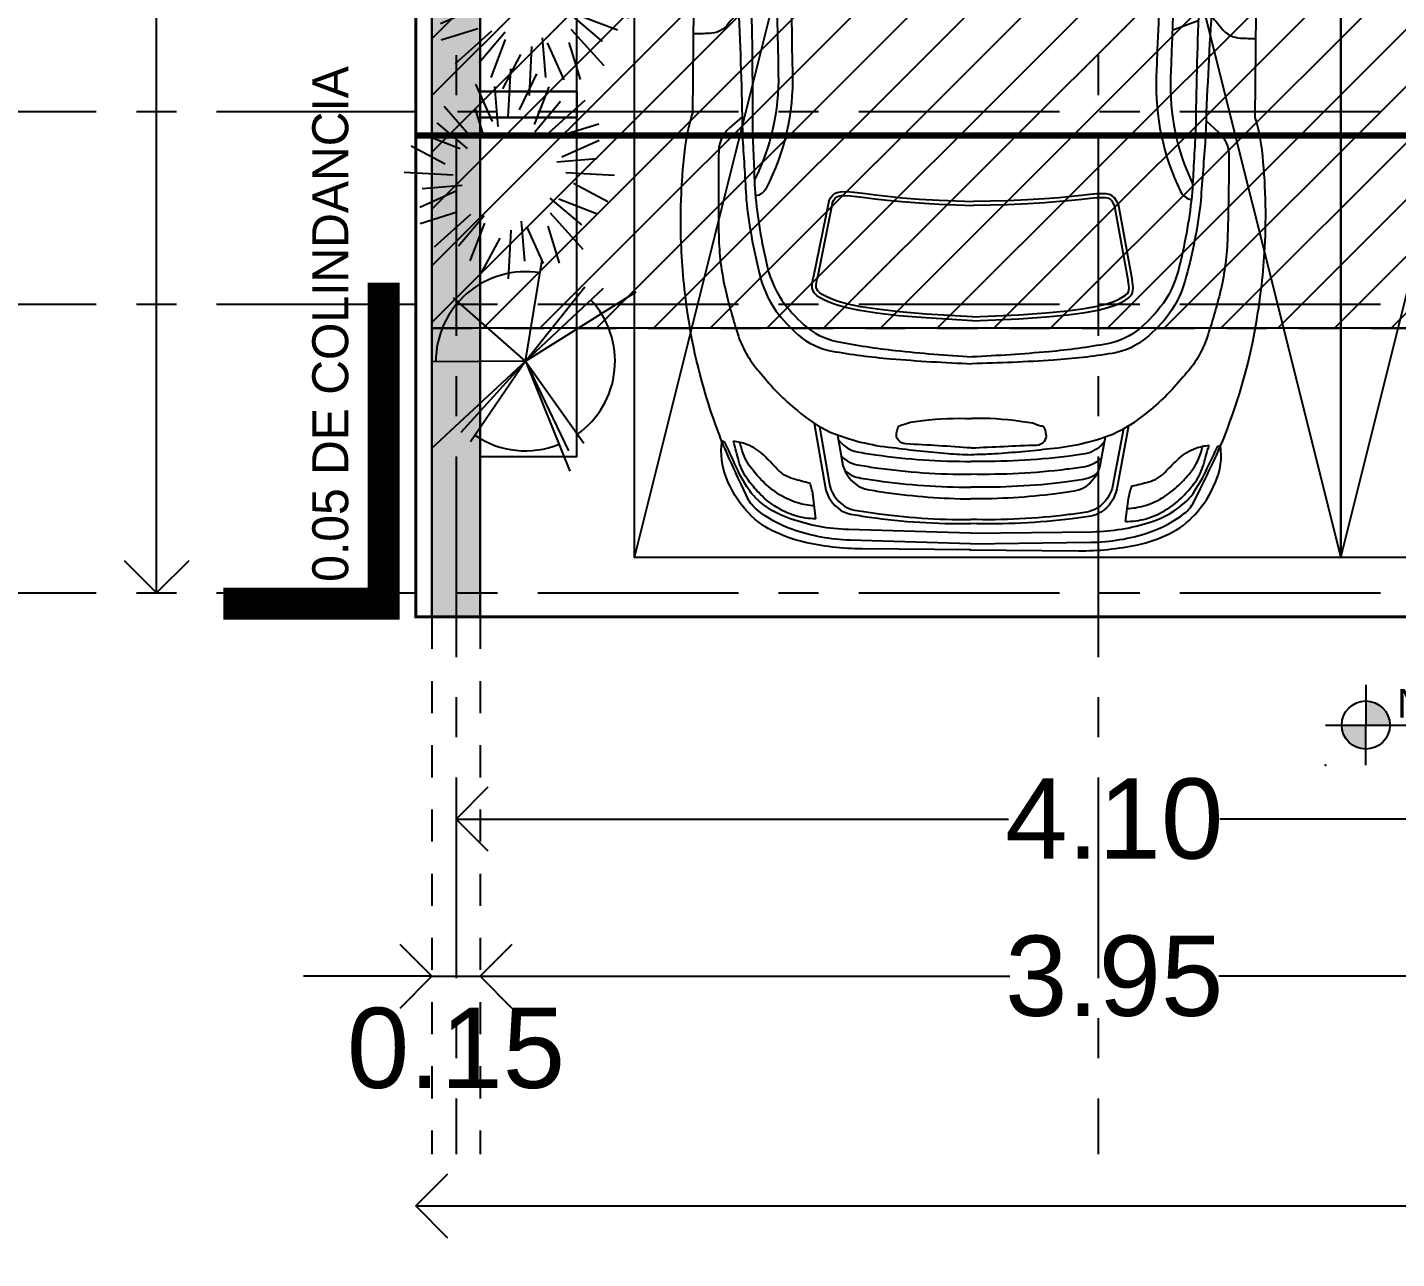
# Model space of a CAD drawing. Header units: metres. Extents: x -58 to 722, y -1100 to 345.
# Drawn here: x 53.302 to 57.566, y -496.185 to -492.35 of the extents above; entities that cross this region are included whole.
import ezdxf
from ezdxf.enums import TextEntityAlignment as Align

# ---------------------------------------------------------------- set-up
doc = ezdxf.new("R2010")
doc.units = ezdxf.units.M
doc.header["$MEASUREMENT"] = 0
for name, pattern in [('ACAD_ISO07W100', [3, 0, -3]), ('CENTER2', [1.125, 0.75, -0.125, 0.125, -0.125]), ('CENTERX2', [4, 2.5, -0.5, 0.5, -0.5]), ('CONTINUA', [200, 100, 100]), ('HIDDEN2', [0.1875, 0.125, -0.0625])]:
    doc.linetypes.add(name, pattern=pattern)
doc.layers.get('0').update_dxf_attribs({"color": 255})
doc.layers.get('DEFPOINTS').update_dxf_attribs({"color": 250})
for name, color, linetype in [('A-INDICADORES', 149, 'Continuous'), ('A-TEXTOS', 131, 'Continuous'), ('FSR_ARQ_001TERRENO', 8, 'Continuous'), ('FSR_ARQ_003RELLENODEMUROS', 251, 'Continuous'), ('FSR_ARQ_005VEGETACION', 64, 'Continuous'), ('FSR_ARQ_007PROYECCIONES', 200, 'HIDDEN2'), ('FSR_ARQ_014TEXTOS', 142, 'Continuous'), ('FSR_ARQ_015COTAS', 125, 'Continuous'), ('FSR_ARQ_016EJES', 135, 'CENTER2'), ('FSR_ARQ_022AREAS', 110, 'Continuous'), ('FSR_ARQ_025RESTRI', 140, 'Continuous'), ('FSR_ARQ_026AUTOS', 113, 'Continuous'), ('FSR_ARQ_028JARDINERAS', 133, 'Continuous')]:
    doc.layers.add(name, color=color, linetype=linetype)
doc.layers.add('FSR_ARQ_002MURO', color=150, linetype='Continuous', lineweight=30)
doc.styles.add('ESPACIOS', font='GOTHIC.TTF')
doc.styles.add('style1', font='arial.ttf')
doc.dimstyles.new('PP_PACO', dxfattribs={"dimtxt": 0.18, "dimasz": 0.075, "dimexe": 0.075, "dimexo": 0, "dimgap": 0, "dimtad": 0, "dimtih": 1, "dimtoh": 1, "dimzin": 1, "dimdsep": 46, "dimtxsty": 'style1', "dimcen": 0.15, "dimse1": 1, "dimse2": 1, "dimclrd": 256, "dimclre": 256, "dimadec": 0, "dimazin": 0, "dimtfac": 1, "dimtmove": 0, "dimatfit": 3, "dimfxl": 0.075, "dimarcsym": 0})

# ---------------------------------------------------------------- blocks, each defined once
blk = doc.blocks.new('A$C65C3464D')
for p, q in [((5559.090897845396, 4341.479727759252), (5561.971802002393, 4349.330226588394)), ((6309.911246934563, 4011.917602663616), (6070.628878061699, 4058.153654410191)), ((6312.260671051762, 4024.076421312886), (6072.978302178898, 4070.312473059461)), ((6309.911246934563, 3135.027307881119), (6070.628878061699, 3088.791256134544)), ((6312.260671051762, 3122.868489231849), (6072.978302178898, 3076.632437485274)), ((6883.995548946347, 2877.850342344274), (6853.018059318502, 2958.324371987943)), ((5559.090897845396, 2805.465182785512), (5561.971802002393, 2797.614683956355))]:
    blk.add_line(p, q)
for points in [[(5248.982058873752, 3573.484710027387), (5256.854165948072, 3947.928748793092, -0.07653715187203898), (5288.343257884763, 4127.284203758052, -0.08675746870982848), (5349.745958518201, 4239.773367027869, -0.1067502947429391), (5384.384026013026, 4268.092524554606), (5426.894200581602, 4288.54531532072, -0.003981927706149744), (5510.339730119357, 4327.877939752656, -0.01626622042877342), (5592.211103698776, 4362.490506939481, -0.05204893855614855), (5948.03671439546, 4458.461446424822, -0.02823989719838247), (6179.212666064347, 4482.351498308817, -0.04139267971195937), (6483.081175518963, 4471.338426718248, -0.04815717969891345), (6583.845738804644, 4449.312283536987), (6910.068943282045, 4449.312283536987)], [(6902.481123152927, 4306.514446103265, 0.02461515950035208), (6861.752409787742, 4341.530740656242, -0.2233977875762111), (6831.442679615167, 4401.153098275987, 0.0002102858683237929), (6829.941678152284, 4449.312283536987, 0.0002102858683237929)], [(5230.086878245788, 3572.011372225632), (5230.086878245788, 3910.269886704129, -0.05542597854293354), (5250.554887550595, 4094.345398914302, -0.05942815290004821), (5285.192291404815, 4192.203570668244, -0.09745178011358166), (5346.595655679083, 4272.441381317778, -0.08270703204701284), (5447.360882604914, 4335.373106031344, -0.1361560481975815), (5562.295504079816, 4349.532882452069, 0.04763458233703979)], [(6573.311497649217, 4295.827994199317), (6536.743702157241, 4336.126385536078, 0.2093749375446954), (6465.678920505229, 4367.956356035735, 0.008785817796934176), (6201.023894906643, 4365.507892771919, 0.05237624101504254), (6034.38922070261, 4343.471758017517, 0.02209261489403199), (5889.809167821045, 4301.847951772532, 0.1080475008994916), (5773.972726112776, 4230.317345664873, 0.06135641672229782), (5659.461242160592, 4115.765037992151, 0.06865549442916288), (5593.372612390272, 4013.619250351141, 0.07352334822631838), (5546.737799639902, 3819.501450439762, 0.01431752546712599), (5529.584218937815, 3645.660835668408, 0.01303920095153196), (5526.431499122497, 3573.472455272367, 0.01303920095153196)], [(5281.901142253661, 3573.472455272367), (5289.893164037426, 3953.620347894346, -0.07653715187203898), (5321.382255974117, 4132.975802859321, -0.1193735428827073), (5387.679805023186, 4245.045982460557, -0.07114878905774676), (5420.872098930192, 4271.168722828777), (5459.933198670956, 4294.236914421974, -0.003981927706149744), (5543.378728208824, 4333.56953885391, -0.005806976271827415), (5559.349740102266, 4341.672695050278, -0.004361969715501888)], [(5322.86364117657, 4055.909686278923, -0.0755508953085472), (5331.60973919779, 4119.577970751692, -0.07282622512840453), (5361.596374156351, 4184.494643116326, -0.05610323706596727), (5402.828001065461, 4234.430539609068, -0.02741666774199987), (5440.31128708001, 4266.888884446362, -0.09808478027615078), (5500.284526263772, 4296.85041888, 0.002459441750555647), (5562.051864342538, 4314.123895654946, 0.002459441750555647)], [(5322.86364117657, 4055.909686278923), (5392.832456079576, 4064.648470761655, 0.06033812943933764), (5432.814605290775, 4074.635660446278, -0.005590596945579776), (5446.55849117156, 4127.06835003266, -0.1374819275376238), (5476.545126130009, 4177.004263835428, 0.01411244925498333), (5520.275616235881, 4220.698168938998, 0.1018052186693988), (5552.761145123771, 4273.130875835523, 0.06453668459953685), (5562.051864338048, 4314.123895561028, 0.06453668459953685)], [(7733.61137453229, 4331.23337073228, 0.01320386370774357), (6884.994648293673, 4308.819423852841, -0.00682306080194228), (6503.677267497197, 4293.876924371376, -0.002349485165605823), (6314.087038773879, 4280.784102264322, 0.03589151375852778), (6087.812074353383, 4238.378696846925, 0.0990220064873429), (5969.086073034237, 4185.542913673034, 0.05489969423795082), (5894.318310491929, 4114.564954020851, 0.1341744788521953), (5845.719231657414, 4009.966667021501, 0.02313594229137259), (5823.288836530412, 3826.918972972053, 0.01171288750235727), (5810.036141698379, 3573.472455272367, 0.01171288750235727)], [(5363.058205110508, 4060.92980319936, -0.06066387809190184), (5371.609928635212, 4111.924772567294, -0.07282622512840453), (5401.596563593262, 4176.841444931812, -0.05610323706596727), (5442.828190502597, 4226.777341424611, -0.02741666774199987), (5480.311476517602, 4259.235686261847, -0.09808478027615078), (5540.284715701023, 4289.197220695485, 0.0007428003170718712), (5558.957583927268, 4294.350104296413)], [(7607.193183235483, 4276.55174958214, 0.01066672745796769), (6921.38794943803, 4270.189427428137, -0.00682306080194228), (6539.832814319298, 4263.716247923116, -0.002349485165605823), (6349.998640414003, 4254.835750425656, 0.03589151375852778), (6122.838003192431, 4217.464333150205, 0.0990220064873429), (6002.968256053623, 4167.277411609888, 0.05489969423795082), (5926.643138235579, 4097.976867152611, 0.1341744788521953), (5875.733848489165, 3994.483310231048, 0.02313594229137259), (5849.245135253556, 3811.978710306765, 0.01103891656355099), (5831.133349048786, 3573.472455272367, 0.01103891656355099)], [(7566.123702384562, 4220.114763448124, 0.02034996950017136), (7377.531389704744, 4161.385143136984, -0.001309263109223502), (6708.798940490101, 4139.928330049901, -0.1240474701368635), (6351.538178863381, 4218.835675846793, -0.2391348841028641), (6326.607611596147, 4252.521363252443, -0.2391348841028641)], [(7523.196097757635, 4253.777389465784, 0.01927883034425241), (7369.084789045689, 4205.459428475464, -0.001295731415570589), (6707.493022014535, 4184.249653163137, -0.122005382889157), (6376.468343872249, 4255.966755985526, -0.122005382889157)], [(5620.396770142565, 4063.030630140915), (5423.629118676376, 4027.474765150459, 0.2073188329253705), (5350.427569120416, 3978.714554083439, 0.1019307381780062), (5338.227305738871, 3947.368712766933, 0.008759694589997992), (5329.512831894976, 3889.901342789886, 0.03884881268699824), (5311.99073210165, 3573.472455272367, 0.03738966931602276)], [(5610.776040909729, 4047.084488961889), (5436.391425744931, 4015.57323298552, 0.2073188329253705), (5363.189876188743, 3966.813021918555, 0.1019307381780062), (5350.989612807484, 3935.467180602005, 0.008759694589997992), (5342.275138963475, 3877.999810624999, 0.03738966931602276), (5324.521805088852, 3573.472455272367, 0.03738966931602276)], [(5584.607609899466, 3990.650044226004), (5500.878501456885, 3975.52021544884, 0.2073188329253705), (5427.676951900924, 3926.760004381878, 0.1019307381780062), (5415.476688519436, 3895.414163065299, 0.008759694589997992), (5406.762214675427, 3837.946793088322, 0.03248099294447504), (5388.740238306741, 3573.472455272367)], [(5473.308287983787, 3966.688708953869, 0.03409955193881506), (5464.277711312478, 3954.622964824226, 0.1019307381780062), (5452.077447931219, 3923.277123507731, 0.008759694589997992), (5443.36297408721, 3865.809753530684, 0.03589546229284899), (5425.444722677798, 3573.472455272367, 0.03589546229284899)], [(5520.041620539746, 3978.982986233746, 0.05608240013988552), (5504.364290994875, 3959.847277480367, 0.1019307381780062), (5492.164027613387, 3928.501436163802, 0.008759694589997992), (5483.449553769377, 3871.034066186883, 0.03653580242650374), (5465.593070341288, 3573.472455272367, 0.03653580242650374)], [(5570.919490828247, 3988.176604562243, 0.0882056509000843), (5544.512638658135, 3959.847277480367, 0.1019307381780062), (5532.312375276876, 3928.501436163802, 0.008759694589997992), (5523.597901432867, 3871.034066186883, 0.03653580242650374), (5505.74141800455, 3573.472455272367, 0.03653580242650374)], [(5547.402679607944, 3573.472455272367, 0.004646791041399664), (5558.393998094619, 3776.996524927032, -0.2127887899747995), (5570.594261476049, 3801.376639115675, -0.2250422657655573), (5591.508998701317, 3806.6009344616, -0.01028185655679239), (5607.195051620793, 3803.118070897614, -0.3581530318548391), (5617.652420233741, 3789.186582021361, 0.03060503421807806), (5626.36686334456, 3763.065053360933), (5631.595547651034, 3724.75346760618, -0.04431794418640691), (5638.720388078854, 3573.472455272367, -0.04431794418640691)], [(5230.086878245788, 3574.933538319074), (5230.086878245788, 3236.675023840591, 0.05542597854293354), (5250.554887550595, 3052.599511630462, 0.05942815290004821), (5285.192291404815, 2954.741339876495, 0.09745178011358166), (5346.595655679083, 2874.503529226873, 0.08270703204701284), (5447.360882604914, 2811.571804513307, 0.1361560481975815), (5562.295504079816, 2797.412028092665, -0.04763458233703979)], [(5248.982058873752, 3573.460200517347), (5256.854165948072, 3199.016161751631, 0.07653715187203898), (5288.343257884763, 3019.660706786668, 0.08675746870982848), (5349.745958518201, 2907.171543516812, 0.1067502947429391), (5384.384026013026, 2878.852385990187), (5426.894200581602, 2858.399595223946, 0.003981927706149744), (5510.339730119357, 2819.066970792082, 0.01626622042877342), (5592.211103698776, 2784.45440360517, 0.05204893855614855), (5948.03671439546, 2688.483464119912, 0.02823989719838247), (6179.212666064347, 2664.593412235976, 0.04139267971195937), (6483.081175518963, 2675.606483826545, 0.04815717969891345), (6583.845738804644, 2697.632627007737), (6910.068943282045, 2697.632627007737)], [(5281.901142253661, 3573.472455272367), (5289.893164037426, 3193.324562650432, 0.07653715187203898), (5321.382255974117, 3013.969107685414, 0.1193735428827073), (5387.679805023186, 2901.898928084109, 0.07114878905774676), (5420.872098930192, 2875.776187715957), (5459.933198670956, 2852.707996122746, 0.003981927706149744), (5543.378728208824, 2813.375371690869, 0.005806976271827415), (5559.349740102266, 2805.272215494384, 0.004361969715501888)], [(5620.396770142565, 3083.914280403806), (5423.629118676376, 3119.470145394262, -0.2073188329253705), (5350.427569120416, 3168.230356461223, -0.1019307381780062), (5338.227305738871, 3199.576197777787, -0.008759694589997992), (5329.512831894976, 3257.043567754794, -0.03884881268699824), (5311.99073210165, 3573.472455272367, -0.03738966931602276)], [(5610.776040909729, 3099.860421582835), (5436.391425744931, 3131.371677559204, -0.2073188329253705), (5363.189876188743, 3180.131888626165, -0.1019307381780062), (5350.989612807484, 3211.47772994273, -0.008759694589997992), (5342.275138963475, 3268.945099919722, -0.03738966931602276), (5324.521805088852, 3573.472455272367, -0.03738966931602276)], [(5584.607609899466, 3156.29486631872), (5500.878501456885, 3171.42469509588, -0.2073188329253705), (5427.676951900924, 3220.18490616286, -0.1019307381780062), (5415.476688519436, 3251.53074747941, -0.008759694589997992), (5406.762214675427, 3308.998117456358, -0.03248099294447504), (5388.740238306741, 3573.472455272367)], [(5473.308287983787, 3180.256201590852, -0.03409955193881506), (5464.277711312478, 3192.321945720483, -0.1019307381780062), (5452.077447931219, 3223.667787037062, -0.008759694589997992), (5443.36297408721, 3281.135157013981, -0.03589546229284899), (5425.444722677798, 3573.472455272367, -0.03589546229284899)], [(5520.041620539746, 3167.961924310974, -0.05608240013988552), (5504.364290994875, 3187.097633064284, -0.1019307381780062), (5492.164027613387, 3218.443474380849, -0.008759694589997992), (5483.449553769377, 3275.910844357855, -0.03653580242650374), (5465.593070341288, 3573.472455272367, -0.03653580242650374)], [(5570.919490828247, 3158.768305982478, -0.0882056509000843), (5544.512638658135, 3187.097633064284, -0.1019307381780062), (5532.312375276876, 3218.443474380849, -0.008759694589997992), (5523.597901432867, 3275.910844357855, -0.03653580242650374), (5505.74141800455, 3573.472455272367, -0.03653580242650374)], [(6573.311497649217, 2851.116916345349), (6536.743702157241, 2810.818525008643, -0.2093749375446954), (6465.678920505229, 2778.988554508971, -0.008785817796934176), (6201.023894906643, 2781.43701777286, -0.05237624101504254), (6034.38922070261, 2803.473152527207, -0.02209261489403199), (5889.809167821045, 2845.096958772148, -0.1080475008994916), (5773.972726112776, 2916.62756487992, -0.06135641672229782), (5659.461242160592, 3031.179872552559, -0.06865549442916288), (5593.372612390272, 3133.325660193565, -0.07352334822631838), (5546.737799639902, 3327.443460105016, -0.01431752546712599), (5529.584218937815, 3501.28407487637, -0.01303920095153196), (5526.431499122497, 3573.472455272367, -0.01303920095153196)], [(5547.402679607944, 3573.472455272367, -0.004646791041399664), (5558.393998094619, 3369.948385617692, 0.2127887899747995), (5570.594261476049, 3345.568271429103, 0.2250422657655573), (5591.508998701317, 3340.343976083135, 0.01028185655679239), (5607.195051620793, 3343.826839647125, 0.3581530318548391), (5617.652420233741, 3357.758328523378, -0.03060503421807806), (5626.36686334456, 3383.87985718386), (5631.595547651034, 3422.1914429385, 0.04431794418640691), (5638.720388078854, 3573.472455272367, 0.04431794418640691)], [(7733.61137453229, 2815.711539812484, -0.01320386370774357), (6884.994648293673, 2838.125486691923, 0.00682306080194228), (6503.677267497197, 2853.067986173388, 0.002349485165605823), (6314.087038773879, 2866.160808280441, -0.03589151375852778), (6087.812074353383, 2908.566213697839, -0.0990220064873429), (5969.086073034237, 2961.401996871729, -0.05489969423795082), (5894.318310491929, 3032.379956523913, -0.1341744788521953), (5845.719231657414, 3136.978243523263, -0.02313594229137259), (5823.288836530412, 3320.025937572711, -0.01171288750235727), (5810.036141698379, 3573.472455272396, -0.01171288750235727)], [(7607.193183235483, 2870.393160962623, -0.01066672745796769), (6921.38794943803, 2876.755483116627, 0.00682306080194228), (6539.832814319298, 2883.228662621648, 0.002349485165605823), (6349.998640414003, 2892.109160119107, -0.03589151375852778), (6122.838003192431, 2929.480577394559, -0.0990220064873429), (6002.968256053623, 2979.667498934876, -0.05489969423795082), (5926.643138235579, 3048.968043392153, -0.1341744788521953), (5875.733848489165, 3152.461600313716, -0.02313594229137259), (5849.245135253556, 3334.966200238003, -0.01103891656355099), (5831.133349048786, 3573.472455272396, -0.01103891656355099)], [(5322.86364117657, 3091.035224265797, 0.0755508953085472), (5331.60973919779, 3027.36693979297, 0.07282622512840453), (5361.596374156351, 2962.450267428339, 0.05610323706596727), (5402.828001065461, 2912.514370935671, 0.02741666774199987), (5440.31128708001, 2880.056026098348, 0.09808478027615078), (5500.284526263772, 2850.09449166472, -0.002459441750555647), (5562.051864342538, 2832.82101488972, -0.002459441750555647)], [(5322.86364117657, 3091.035224265797), (5392.832456079576, 3082.296439783066, -0.06033812943933764), (5432.814605290775, 3072.309250098373, 0.005590596945579776), (5446.55849117156, 3019.876560512075, 0.1374819275376238), (5476.545126130009, 2969.940646709234, -0.01411244925498333), (5520.275616235881, 2926.246741605653, -0.1018052186693988), (5552.761145123771, 2873.814034709256, -0.06453668459953685), (5562.051864338048, 2832.82101498371, -0.06453668459953685)], [(5363.058205110508, 3086.015107345378, 0.06066387809190184), (5371.609928635212, 3035.020137977484, 0.07282622512840453), (5401.596563593262, 2970.103465612854, 0.05610323706596727), (5442.828190502597, 2920.167569120113, 0.02741666774199987), (5480.311476517602, 2887.709224282818, 0.09808478027615078), (5540.284715701023, 2857.74768984918, -0.0007428003170718712), (5558.957583927268, 2852.594806248308)], [(7566.123702384562, 2926.83014709664, -0.02034996950017136), (7377.531389704744, 2985.55976740778, 0.001309263109223502), (6708.798940490101, 3007.016580494863, 0.1240474701368635), (6351.538178863381, 2928.109234697971, 0.2391348841028641), (6326.607611596147, 2894.423547292321, 0.2391348841028641)], [(7523.196097757635, 2893.16752107898, -0.01927883034425241), (7369.084789045689, 2941.4854820693, 0.001295731415570589), (6707.493022014535, 2962.695257381627, 0.122005382889157), (6376.468343872249, 2890.978154559238, 0.122005382889157)], [(6902.481123152927, 2840.430464441513, -0.02461515950035208), (6861.752409787742, 2805.414169888551, 0.2233977875762111), (6831.442679615167, 2745.791812268737, -0.0002102858683237929), (6829.941678152284, 2697.632627007737, -0.0002102858683237929)]]:
    blk.add_lwpolyline(points, format="xyb")
for points in [[(5943.428379646763, 3573.472455272367), (5951.087533625968, 3718.540890546308), (5957.512355379537, 3803.243805027254), (5964.665890631112, 3871.015585676305), (5972.336977424436, 3924.109973792001), (5980.314453803304, 3964.780710672912), (5988.387157811291, 3995.281537617702), (5996.343927492136, 4017.866195924926), (6003.973600889866, 4034.788426893159), (6011.153067249085, 4047.976863670243), (6018.111420620176, 4058.059706800748), (6025.165806254722, 4065.34004867851), (6032.633369404083, 4070.120981697331), (6040.831255320017, 4072.705598250992), (6050.076609253881, 4073.396990733316), (6060.68657645726, 4072.498251538094), (6072.978302181683, 4070.312473059206)], [(5955.794881592158, 3572.819543131929), (5963.446540325765, 3717.746014483499), (5969.846813379877, 3802.125286301933), (5976.956289210068, 3869.479652996761), (5984.548981845523, 3922.031446570047), (5992.389060269647, 3962.00170176863), (6000.231877319765, 3991.63395452817), (6007.849306402522, 4013.255421520313), (6015.072109638867, 4029.275234980545), (6021.716852033637, 4041.48140192814), (6027.720012422366, 4050.180144468868), (6033.056579757203, 4055.687645286809), (6037.92549111738, 4058.804852148358), (6043.186041966282, 4060.463390330598), (6050.015354113372, 4060.974104697154), (6059.076524815554, 4060.20655950981), (6070.810176984412, 4058.120020567716)], [(6306.42759042779, 4013.15251015146), (6315.878967634705, 4008.105723845663), (6321.971722091962, 4003.660239720179), (6325.766186251757, 3999.267666123375), (6328.332746081617, 3993.790972999748), (6330.00980355199, 3985.609976168249), (6330.539999941083, 3973.722507082686), (6329.78737869489, 3957.67529710662), (6327.820047453758, 3937.081011515278), (6324.817677606506, 3911.415912692704), (6321.098256376149, 3879.946195368437), (6317.017546507191, 3841.888420567615), (6312.928918007673, 3796.430648127684), (6309.181528645341, 3742.737917491017), (6306.121608370392, 3679.961446823912), (6303.161524949745, 3573.817672083936)], [(6312.260671051762, 4024.076421312886), (6322.477334588756, 4018.620992278487), (6330.41626038157, 4012.828477771367), (6336.254552685476, 4006.069913835618), (6340.169315755918, 3997.716336515354), (6342.337653848278, 3987.138781854726), (6342.936671217773, 3973.708285897803), (6342.143472119903, 3956.795884688774), (6340.135160809938, 3935.7726142717), (6337.116670951263, 3909.969717067597), (6333.404253838681, 3878.559261004899), (6329.341990175396, 3840.673520388904), (6325.273960664151, 3795.444769524936), (6321.54424600792, 3742.005282718284), (6318.496926909675, 3679.487334274287), (6315.54043806766, 3573.472455272353)], [(5943.428379646763, 3573.472455272367), (5951.087533625968, 3428.404019998427), (5957.512355379537, 3343.701105517484), (5964.665890631112, 3275.92932486843), (5972.336977424436, 3222.834936752733), (5980.314453803304, 3182.164199871822), (5988.387157811291, 3151.663372927032), (5996.343927492136, 3129.078714619809), (6003.973600889866, 3112.156483651575), (6011.153067249085, 3098.968046874492), (6018.111420620176, 3088.885203743986), (6025.165806254722, 3081.604861866228), (6032.633369404083, 3076.823928847407), (6040.831255320017, 3074.239312293743), (6050.076609253881, 3073.547919811419), (6060.68657645726, 3074.44665900664), (6072.978302181683, 3076.632437485532)], [(5955.794881592158, 3574.125367412806), (5963.446540326219, 3429.198896053465), (5969.84681337965, 3344.819624242904), (5976.956289209839, 3277.465257550106), (5984.54898184524, 3224.913463979508), (5992.389060269589, 3184.943208776334), (6000.231877319936, 3155.310956016951), (6007.849306402749, 3133.689489026154), (6015.072109638867, 3117.669675563637), (6021.716852033353, 3105.46350861566), (6027.720012422139, 3096.764766075779), (6033.056579756804, 3091.257265258082), (6037.925491117551, 3088.140058396279), (6043.186041966338, 3086.481520214125), (6050.015354113316, 3085.970805847581), (6059.076524815214, 3086.738351034895), (6070.810176984412, 3088.824889977019)], [(6306.42759042779, 3133.792400393279), (6315.87896763425, 3138.839186698806), (6321.971722091449, 3143.284670823959), (6325.76618625153, 3147.677244420836), (6328.332746081388, 3153.153937543935), (6330.009803551934, 3161.334934376544), (6330.53999994131, 3173.222403462078), (6329.787378694663, 3189.269613439748), (6327.820047454213, 3209.863899035256), (6324.817677594513, 3235.528997977712), (6321.098256377968, 3266.998715190726), (6317.017546507303, 3305.056489985604), (6312.928918007731, 3350.514262419481), (6309.181528645512, 3404.206993049273), (6306.121608370277, 3466.983463720895), (6303.161524949745, 3573.127238460802)], [(6312.260671051762, 3122.868489231849), (6322.477334588756, 3128.323918266247), (6330.41626038157, 3134.116432773371), (6336.254552685476, 3140.874996709117), (6340.169315755918, 3149.228574029381), (6342.337653848278, 3159.806128690008), (6342.936671217773, 3173.236624646936), (6342.143472119903, 3190.149025855961), (6340.135160809938, 3211.172296273035), (6337.116670951263, 3236.975193477138), (6333.404253838681, 3268.38564953984), (6329.341990175396, 3306.271390155831), (6325.273960664151, 3351.500141019802), (6321.54424600792, 3404.939627826454), (6318.496926909675, 3467.457576270448), (6315.54043806766, 3573.472455272382)]]:
    blk.add_lwpolyline(points)
blk = doc.blocks.new('ARP-PLANTA 1')
for q in [(0.04596751094209139, 0.280828713248269), (0.1645462055488451, 0.2060690462742514), (0.2160040141916397, 0.2022353957516714), (0.3063947476713338, 0.19256210160043), (-0.1995800407487991, 0.1755293788334029), (-0.2610363439177945, -0.2426903591994005), (-0.2589911964922749, -0.001806957854512348), (-0.179029745021694, -0.1969976822197168), (-0.1524602104165069, -0.2234787237443925), (0.161185447797493, -0.2266051493713235), (0.1194313606746391, -0.2483442717224875), (0.123203292761616, -0.3042993390232027)]:
    blk.add_line((0, 0), q)
for start, end in [(80.70396491441284, 180.3997409193932), (305.4244447699575, 43.11447963204097), (235.6976623453263, 292.0418102639762)]:
    blk.add_arc((0, 0), 0.2480014200998858, start, end)
blk = doc.blocks.new('125')
at = {"color": 0}
for p, q in [((1740.166309476266, 1394.523784956783), (1740.129667763423, 1394.017245306204)), ((1739.614152866581, 1394.375826157172), (1739.742438778753, 1393.983864473815)), ((1739.964754813058, 1393.981780070325), (1739.800844607892, 1394.370240173577)), ((1740.441122322585, 1394.447498864829), (1740.245699854092, 1394.096582841837)), ((1739.716491810055, 1393.84571728622), (1739.384223791816, 1394.22980451171)), ((1739.992934208419, 1394.342244729344), (1740.01869722599, 1393.927837657394)), ((1740.401427133673, 1393.937907770571), (1740.560207889324, 1394.328492561379)), ((1740.676239979992, 1394.172868933791), (1740.401427133673, 1393.861621678616)), ((1740.543115907967, 1393.846374413848), (1740.927203133457, 1394.178642432087)), ((1739.389997290112, 1393.978841358245), (1739.701244545287, 1393.704028511925)), ((1741.067582747715, 1393.930377991966), (1740.681263095563, 1393.82042744515)), ((1739.624958453333, 1393.704028511925), (1739.234373662524, 1393.862809267576)), ((1739.407066642665, 1393.671151582804), (1739.664327000288, 1393.527885243172)), ((1740.679178692073, 1393.598111410845), (1741.067638795324, 1393.762021616011)), ((1741.039643351091, 1393.569932015484), (1740.608755276792, 1393.541475234531)), ((1739.5456209177, 1393.432269141676), (1739.155036126891, 1393.468910854519)), ((1740.714643927951, 1393.43319846048), (1741.221183578531, 1393.396556747637)), ((1739.581086153578, 1393.267356191311), (1739.192626050326, 1393.103445986145)), ((1739.635028566509, 1393.321298604242), (1739.22062149456, 1393.295535586672)), ((1740.793981463584, 1393.317166369812), (1741.144897486576, 1393.121743901318)), ((1740.559020300363, 1393.16143909023), (1740.870267555539, 1392.886626243911)), ((1740.635306392318, 1393.16143909023), (1741.025891183127, 1393.002658334579)), ((1739.579001750088, 1393.045040157006), (1739.192682097935, 1392.93508961019)), ((1739.717148937684, 1393.019093188308), (1739.333061712194, 1392.686825170068)), ((1739.858837711978, 1393.00384592354), (1739.584024865659, 1392.692598668365)), ((1740.241567619661, 1392.937629944762), (1740.267330637232, 1392.523222872812)), ((1740.543773035595, 1393.019750315936), (1740.876041053835, 1392.635663090446)), ((1739.858837711978, 1392.927559831585), (1739.700056956327, 1392.536975040777)), ((1740.130597082227, 1392.848222295952), (1740.093955369385, 1392.341682645373)), ((1740.295510032592, 1392.88368753183), (1740.459420237758, 1392.495227428579)), ((1740.517826066897, 1392.88160312834), (1740.627776613714, 1392.495283476188)), ((1740.014564991559, 1392.768884760319), (1739.819142523065, 1392.417968737327))]:
    blk.add_line(p, q, dxfattribs=at)
blk = doc.blocks.new('ARP-NPT')
h = blk.add_hatch(color=256)
edge = h.paths.add_edge_path()
edge.add_ellipse((4.547473508864641e-13, 0), major_axis=(0.0530330085889924, 0.05303300858899069), ratio=0.9999999999999806, start_angle=314.99999999999943, end_angle=405.00000000000057, ccw=False)
edge.add_line((0.07500000009332553, 0), (-1.256356130241443e-13, 1.186550859046596e-15))
edge.add_line((4.547473508864641e-13, 0), (4.559339017455107e-13, 0.07500000009345113))
edge = h.paths.add_edge_path()
edge.add_line((-0.07500000009360974, 0), (-1.585814812798958e-13, -1.186550859046596e-15))
edge.add_line((4.547473508864641e-13, 0), (4.535608000274175e-13, -0.07500000009345113))
edge.add_ellipse((4.547473508864641e-13, 0), major_axis=(0.0530330085889924, 0.05303300858899069), ratio=0.9999999999999806, start_angle=134.9999999999994, end_angle=225.0000000000006, ccw=False)
for p, q in [((4.547473508864641e-13, 0.125), (4.547473508864641e-13, 0)), ((-0.1249999999995453, 0), (0.9750000000004775, 0)), ((1.023181539494544e-12, -0.125), (4.547473508864641e-13, 0))]:
    blk.add_line(p, q)
blk.add_circle((4.547473508864641e-13, 0), 0.075)
blk.add_point((-0.1249999999995453, -0.125))
at = {"layer": 'A-TEXTOS', "style": 'ESPACIOS'}
blk.add_attdef('N.P.T.', text='', height=0.09, dxfattribs=at).set_placement((0.4740896149224341, 0.02276895428546766), align=Align.CENTER)
blk = doc.blocks.new('_Open90')
at = {"color": 0, "linetype": 'ByBlock', "lineweight": -2}
for p, q in [((-0.5, 0.5), (0, 0)), ((0, 0), (-1, 0)), ((0, 0), (-0.5, -0.5))]:
    blk.add_line(p, q, dxfattribs=at)
blk = doc.blocks.new('*D388')
at = {"layer": 'DEFPOINTS', "color": 0, "ltscale": 0.005, "transparency": 16777216}
for p in [(53.80534555841101, -488.9615484220913), (53.70432803232418, -494.1110490120491), (53.96845648647209, -494.1110490120491)]:
    blk.add_point(p, dxfattribs=at)
at = {"layer": 'FSR_ARQ_015COTAS', "lineweight": -2, "ltscale": 0.005, "transparency": 16777216}
for p, q in [((53.70432803232418, -489.1615484220912), (53.70432803232418, -491.4086554701398)), ((53.70432803232418, -493.9110490120491), (53.70432803232418, -491.6639419640006))]:
    blk.add_line(p, q, dxfattribs=at)
at = {"layer": 'FSR_ARQ_015COTAS', "lineweight": -2, "ltscale": 0.005, "transparency": 16777216, "xscale": 0.2, "yscale": 0.2, "zscale": 0.2}
for p, rotation in [((53.70432803232418, -488.9615484220913), 90), ((53.70432803232418, -494.1110490120491), 270)]:
    blk.add_blockref('_Open90', p, dxfattribs=dict(at, rotation=rotation))
at = {"layer": 'FSR_ARQ_015COTAS', "color": 0, "ltscale": 0.005, "transparency": 16777216, "insert": (53.70432803232404, -491.5362987170701), "char_height": 0.25, "attachment_point": 5, "style": 'style1'}
blk.add_mtext('5.15', dxfattribs=at)
blk = doc.blocks.new('*D458')
at = {"layer": 'DEFPOINTS', "color": 0, "ltscale": 0.005, "transparency": 16777216}
for p in [(54.51187082113168, -479.1860490120491), (51.42280103783034, -494.1860490120491), (54.51187082113168, -494.1860490120491)]:
    blk.add_point(p, dxfattribs=at)
at = {"layer": 'FSR_ARQ_015COTAS', "lineweight": -2, "ltscale": 0.005, "transparency": 16777216}
for p, q in [((51.42280103783034, -479.3860490120491), (51.42280103783034, -486.5584057651187)), ((51.42280103783034, -493.9860490120491), (51.42280103783034, -486.8136922589795))]:
    blk.add_line(p, q, dxfattribs=at)
at = {"layer": 'FSR_ARQ_015COTAS', "lineweight": -2, "ltscale": 0.005, "transparency": 16777216, "xscale": 0.2, "yscale": 0.2, "zscale": 0.2}
for p, rotation in [((51.42280103783034, -479.1860490120491), 90), ((51.42280103783034, -494.1860490120491), 270)]:
    blk.add_blockref('_Open90', p, dxfattribs=dict(at, rotation=rotation))
at = {"layer": 'FSR_ARQ_015COTAS', "color": 0, "ltscale": 0.005, "transparency": 16777216, "insert": (51.42280103783019, -486.686049012049), "char_height": 0.25, "attachment_point": 5, "style": 'style1'}
blk.add_mtext('15.00', dxfattribs=at)
blk = doc.blocks.new('*D477')
at = {"layer": 'DEFPOINTS', "color": 0, "ltscale": 0.005, "transparency": 16777216}
for p in [(54.63687082113157, -494.6597508788346), (58.73687082113189, -494.6597508788347), (58.73687082113189, -494.815994525551)]:
    blk.add_point(p, dxfattribs=at)
at = {"layer": 'FSR_ARQ_015COTAS', "lineweight": -2, "ltscale": 0.005, "transparency": 16777216}
for p, q in [((54.83687082113158, -494.815994525551), (56.35757341321904, -494.815994525551)), ((58.53687082113189, -494.815994525551), (57.01616822904442, -494.815994525551))]:
    blk.add_line(p, q, dxfattribs=at)
at = {"layer": 'FSR_ARQ_015COTAS', "lineweight": -2, "ltscale": 0.005, "transparency": 16777216, "xscale": 0.2, "yscale": 0.2, "zscale": 0.2, "rotation": 180}
blk.add_blockref('_Open90', (54.63687082113157, -494.815994525551), dxfattribs=at)
at = {"layer": 'FSR_ARQ_015COTAS', "lineweight": -2, "ltscale": 0.005, "transparency": 16777216, "xscale": 0.2, "yscale": 0.2, "zscale": 0.2}
blk.add_blockref('_Open90', (58.73687082113189, -494.815994525551), dxfattribs=at)
at = {"layer": 'FSR_ARQ_015COTAS', "color": 0, "ltscale": 0.005, "transparency": 16777216, "insert": (56.68687082113173, -494.815994525551), "char_height": 0.25, "attachment_point": 5, "style": 'style1'}
blk.add_mtext('4.10', dxfattribs=at)
blk = doc.blocks.new('*D480')
at = {"layer": 'DEFPOINTS', "color": 0, "ltscale": 0.005, "transparency": 16777216}
for p in [(54.71187082113158, -495.0779867351395), (54.56187082113161, -495.1221824259025), (54.71187082113158, -495.3057642780074)]:
    blk.add_point(p, dxfattribs=at)
at = {"layer": 'FSR_ARQ_015COTAS', "lineweight": -2, "ltscale": 0.005, "transparency": 16777216}
for p, q in [((54.3618708211316, -495.3057642780074), (54.16187082113161, -495.3057642780074)), ((54.56187082113161, -495.3057642780074), (54.71187082113158, -495.3057642780074)), ((54.91187082113159, -495.3057642780074), (55.11187082113158, -495.3057642780074))]:
    blk.add_line(p, q, dxfattribs=at)
at = {"layer": 'FSR_ARQ_015COTAS', "lineweight": -2, "ltscale": 0.005, "transparency": 16777216, "xscale": 0.2, "yscale": 0.2, "zscale": 0.2}
blk.add_blockref('_Open90', (54.56187082113161, -495.3057642780074), dxfattribs=at)
at = {"layer": 'FSR_ARQ_015COTAS', "lineweight": -2, "ltscale": 0.005, "transparency": 16777216, "xscale": 0.2, "yscale": 0.2, "zscale": 0.2, "rotation": 180}
blk.add_blockref('_Open90', (54.71187082113158, -495.3057642780074), dxfattribs=at)
at = {"layer": 'FSR_ARQ_015COTAS', "color": 0, "ltscale": 0.005, "transparency": 16777216, "insert": (54.63687082113159, -495.5304227508622), "char_height": 0.25, "attachment_point": 5, "style": 'style1'}
blk.add_mtext('0.15', dxfattribs=at)
blk = doc.blocks.new('*D481')
at = {"layer": 'DEFPOINTS', "color": 0, "ltscale": 0.005, "transparency": 16777216}
for p in [(58.66187082113139, -495.0462286382899), (54.71187082113158, -495.0779867351395), (58.66187082113139, -495.3057642780074)]:
    blk.add_point(p, dxfattribs=at)
at = {"layer": 'FSR_ARQ_015COTAS', "lineweight": -2, "ltscale": 0.005, "transparency": 16777216}
for p, q in [((54.91187082113159, -495.3057642780074), (56.3613251185394, -495.3057642780074)), ((58.46187082113138, -495.3057642780074), (57.01241652372357, -495.3057642780074))]:
    blk.add_line(p, q, dxfattribs=at)
at = {"layer": 'FSR_ARQ_015COTAS', "lineweight": -2, "ltscale": 0.005, "transparency": 16777216, "xscale": 0.2, "yscale": 0.2, "zscale": 0.2, "rotation": 180}
blk.add_blockref('_Open90', (54.71187082113158, -495.3057642780074), dxfattribs=at)
at = {"layer": 'FSR_ARQ_015COTAS', "lineweight": -2, "ltscale": 0.005, "transparency": 16777216, "xscale": 0.2, "yscale": 0.2, "zscale": 0.2}
blk.add_blockref('_Open90', (58.66187082113139, -495.3057642780074), dxfattribs=at)
at = {"layer": 'FSR_ARQ_015COTAS', "color": 0, "ltscale": 0.005, "transparency": 16777216, "insert": (56.68687082113149, -495.3057642780074), "char_height": 0.25, "attachment_point": 5, "style": 'style1'}
blk.add_mtext('3.95', dxfattribs=at)
blk = doc.blocks.new('*D487')
at = {"layer": 'DEFPOINTS', "color": 0, "ltscale": 0.005, "transparency": 16777216}
for p in [(54.51187082113165, -494.044024133595), (62.51187082113165, -494.044024133595), (62.51187082113165, -496.0211532091211)]:
    blk.add_point(p, dxfattribs=at)
at = {"layer": 'FSR_ARQ_015COTAS', "lineweight": -2, "ltscale": 0.005, "transparency": 16777216}
for p, q in [((54.71187082113165, -496.0211532091211), (58.18743357692974, -496.0211532091211)), ((62.31187082113165, -496.0211532091211), (58.83630806533356, -496.0211532091211))]:
    blk.add_line(p, q, dxfattribs=at)
at = {"layer": 'FSR_ARQ_015COTAS', "lineweight": -2, "ltscale": 0.005, "transparency": 16777216, "xscale": 0.2, "yscale": 0.2, "zscale": 0.2, "rotation": 180}
blk.add_blockref('_Open90', (54.51187082113165, -496.0211532091211), dxfattribs=at)
at = {"layer": 'FSR_ARQ_015COTAS', "lineweight": -2, "ltscale": 0.005, "transparency": 16777216, "xscale": 0.2, "yscale": 0.2, "zscale": 0.2}
blk.add_blockref('_Open90', (62.51187082113165, -496.0211532091211), dxfattribs=at)
at = {"layer": 'FSR_ARQ_015COTAS', "color": 0, "ltscale": 0.005, "transparency": 16777216, "insert": (58.51187082113165, -496.0211532091211), "char_height": 0.25, "attachment_point": 5, "style": 'style1'}
blk.add_mtext('8.00', dxfattribs=at)

msp = doc.modelspace()

# ---------------------------------------------------------------- hatches: boundary and pattern name
at = {"layer": 'FSR_ARQ_003RELLENODEMUROS', "ltscale": 5}
h = msp.add_hatch(dxfattribs=at)
h.set_pattern_fill('DOTS', color=256, scale=0.25)
h.set_pattern_definition([(0, (159.7454407323249, -440.0409677368947), (0.0078125, 0.015625), [0, -0.015625])])
h.paths.add_polyline_path([(54.71187082113126, -489.03654842209), (55.31187082113158, -489.03654842209), (55.31187082113158, -488.8865484220901), (54.71187082113157, -488.8865484220901), (54.71187082113147, -482.3365484220987), (55.31187082113146, -482.3365484220987), (55.31187082113146, -482.1865484220987), (54.56187082113161, -482.1865484220987), (54.56187082113161, -494.1860490120489), (54.71187082113158, -494.1860490120489)])
at = {"layer": 'FSR_ARQ_022AREAS', "ltscale": 0.005}
h = msp.add_hatch(dxfattribs=at)
h.set_pattern_fill('ANSI31', color=256)
h.set_pattern_definition([(45, (0, 0), (-0.08838834764831845, 0.08838834764831845), [])])
h.paths.add_polyline_path([(62.46187082113144, -492.6865484220978), (60.11187082113176, -492.6865484220978), (60.11187082113187, -493.2865484220977), (54.56187082113172, -493.2865484220977), (54.56187082113161, -481.5865484220987), (62.46187082113158, -481.5865484220987)])

# ---------------------------------------------------------------- linework, layer by layer
at = {"layer": 'DEFPOINTS', "linetype": 'ACAD_ISO07W100', "ltscale": 0.005}
for p, q in [((54.56187082113161, -494.1860490120489), (54.5618708211316, -495.8602253156561)), ((54.71187082113158, -494.1860490120489), (54.71187082113158, -495.8602253156561))]:
    msp.add_line(p, q, dxfattribs=at)
at = {"layer": 'FSR_ARQ_001TERRENO', "const_width": 0.01}
msp.add_lwpolyline([(54.51187082113165, -494.1860490120489), (54.51187082113165, -479.1860490120489), (62.51187082113165, -479.1860490120489), (62.51187082113165, -494.1860490120489)], close=True, dxfattribs=at)
at = {"layer": 'FSR_ARQ_001TERRENO', "const_width": 0.1}
msp.add_lwpolyline([(53.91187082113163, -494.1448295264468), (54.41187082113166, -494.1448295264468), (54.41187082113166, -493.1448295264468)], dxfattribs=at)
at = {"layer": 'FSR_ARQ_002MURO'}
for points in [[(55.31187082113159, -488.8865484220914), (54.71187082113157, -488.8865484220901), (54.71187082113147, -482.3365484220987), (55.31187082113146, -482.3365484220987), (55.31187082113146, -482.1865484220987), (54.56187082113161, -482.1865484220987), (54.56187082113161, -494.1860490120489), (54.71187082113158, -494.1860490120489), (54.71187082113126, -489.03654842209), (55.31187082113159, -489.0365484220915)], [(54.71187082113127, -492.549757130215), (55.01274700951217, -492.549757130215), (55.01274700951217, -492.6303348109429), (54.71187082113127, -492.6303348109429)]]:
    msp.add_lwpolyline(points, close=True, dxfattribs=at)
at = {"layer": 'FSR_ARQ_007PROYECCIONES'}
msp.add_line((54.56187082113172, -493.2865484220977), (60.11187082113187, -493.2865484220977), dxfattribs=at)
at = {"layer": 'FSR_ARQ_016EJES', "linetype": 'CENTERX2', "ltscale": 0.25}
for p, q in [((54.63687082113157, -476.6860490120489), (54.63687082113157, -495.8602253156561)), ((56.63687082113189, -476.6860490120489), (56.63687082113189, -495.8602253156561)), ((50.89131312764136, -492.6115484220977), (65.01187082113165, -492.6115484220977)), ((50.89131312764136, -493.2115484220977), (65.01187082113165, -493.2115484220977)), ((50.89131312764136, -494.111049012049), (65.01187082113165, -494.111049012049))]:
    msp.add_line(p, q, dxfattribs=at)
at = {"layer": 'FSR_ARQ_022AREAS', "ltscale": 0.005}
msp.add_lwpolyline([(62.46187082113144, -492.6865484220978), (60.11187082113176, -492.6865484220978), (60.11187082113187, -493.2865484220977), (54.56187082113172, -493.2865484220977), (54.56187082113161, -481.5865484220987), (62.46187082113158, -481.5865484220987), (62.46187082113202, -492.6865484220978)], dxfattribs=at)
at = {"layer": 'FSR_ARQ_025RESTRI', "linetype": 'HIDDEN2', "ltscale": 2.5, "const_width": 0.02, "flags": 128}
msp.add_lwpolyline([(54.51187082113165, -492.6865484220987), (62.51187082113165, -492.6865484220987)], dxfattribs=at)
at = {"layer": 'FSR_ARQ_026AUTOS'}
for points in [[(55.19231301184367, -489.6010547457929), (57.3923130118436, -489.6010547457929), (57.3923130118436, -494.0010547457929), (55.19231301184367, -494.0010547457929), (55.19231301184367, -489.6010547457929)], [(55.19231301184367, -494.0010547457929), (56.29231301184369, -489.6010547457929), (57.3923130118436, -494.0010547457929)], [(57.3923130118436, -489.6010547457929), (59.59231301184353, -489.6010547457929), (59.59231301184353, -494.0010547457929), (57.3923130118436, -494.0010547457929), (57.3923130118436, -489.6010547457929)], [(57.3923130118436, -494.0010547457929), (58.49231301184362, -489.6010547457929), (59.59231301184353, -494.0010547457929)]]:
    msp.add_lwpolyline(points, dxfattribs=at)
at = {"layer": 'FSR_ARQ_028JARDINERAS', "linetype": 'CONTINUA'}
msp.add_lwpolyline([(54.71187082113181, -493.6865484220988), (55.01274700951217, -493.6865484220988), (55.01274700951217, -489.549757130215), (54.71187082113181, -489.549757130215)], close=True, dxfattribs=at)

# ---------------------------------------------------------------- block references
at = {"layer": 'A-INDICADORES'}
msp.add_blockref('ARP-NPT', (57.47046279527098, -494.5230554059003), dxfattribs=at).add_auto_attribs({'N.P.T.': 'N.P.T.+/- 0.00'})
at = {"layer": 'FSR_ARQ_005VEGETACION', "xscale": 0.3, "yscale": 0.3, "zscale": 0.3, "rotation": 316.2301923128178}
for p in [(-611.2866797886334, -432.9768115870297), (-611.3514412347163, -433.5485388796876)]:
    msp.add_blockref('125', p, dxfattribs=at)
at = {"layer": 'FSR_ARQ_005VEGETACION', "xscale": 1.125, "yscale": 1.125, "zscale": 1.125}
msp.add_blockref('ARP-PLANTA 1', (54.85323481054149, -493.3897677400378), dxfattribs=at)
at = {"layer": 'FSR_ARQ_026AUTOS', "xscale": 0.001000000000000001, "yscale": 0.001000000000000001, "zscale": 0.001000000000000001, "rotation": 89.51395150928465}
msp.add_blockref('A$C65C3464D', (59.76797865822947, -499.2374174080384), dxfattribs=at)

# ---------------------------------------------------------------- texts
at = {"layer": 'FSR_ARQ_014TEXTOS', "insert": (54.30277446557017, -494.0768762639925), "char_height": 0.112, "attachment_point": 7, "rotation": 90, "style": 'ESPACIOS'}
msp.add_mtext_dynamic_manual_height_columns('0.05 DE COLINDANCIA', width=3.095153236270835, gutter_width=0.5249999999999999, heights=[0], dxfattribs=at)

# ---------------------------------------------------------------- dimensions: what is measured, and where the dimension line sits
at = {"layer": 'FSR_ARQ_015COTAS', "ltscale": 0.005}
for base, p1, p2, picture, middle in [((51.42280103783034, -494.1860490120491), (54.51187082113165, -479.1860490120489), (54.51187082113165, -494.1860490120489), '*D458', (51.42280103783019, -486.686049012049)), ((53.70432803232418, -494.1110490120491), (53.80534555841098, -488.961548422091), (53.96845648647206, -494.1110490120489), '*D388', (53.70432803232404, -491.5362987170701))]:
    dim = msp.add_linear_dim(base=base, p1=p1, p2=p2, angle=90, dimstyle='PP_PACO', override={"dimtxt": 0.25, "dimasz": 0.2, "dimblk1": 'Open90', "dimblk2": 'Open90', "dimsah": 1, "dimtmove": 1, "dimfxlon": 1}, dxfattribs=at)
    dim.commit()
    dim.dimension.update_dxf_attribs({"geometry": picture, "text_midpoint": middle})
for base, p1, p2, picture, middle in [((62.51187082113165, -496.0211532091211), (54.51187082113165, -494.044024133595), (62.51187082113165, -494.044024133595), '*D487', (58.51187082113165, -496.0211532091211)), ((58.73687082113189, -494.815994525551), (54.63687082113157, -494.6597508788346), (58.73687082113189, -494.6597508788347), '*D477', (56.68687082113173, -494.815994525551)), ((58.66187082113139, -495.3057642780074), (54.71187082113158, -495.0779867351395), (58.66187082113139, -495.0462286382899), '*D481', (56.68687082113149, -495.3057642780074))]:
    dim = msp.add_linear_dim(base=base, p1=p1, p2=p2, dimstyle='PP_PACO', override={"dimtxt": 0.25, "dimasz": 0.2, "dimblk1": 'Open90', "dimblk2": 'Open90', "dimsah": 1, "dimtmove": 1, "dimfxlon": 1}, dxfattribs=at)
    dim.commit()
    dim.dimension.update_dxf_attribs({"geometry": picture, "text_midpoint": middle})
dim = msp.add_linear_dim(base=(54.71187082113158, -495.3057642780074), p1=(54.56187082113161, -495.1221824259025), p2=(54.71187082113158, -495.0779867351395), dimstyle='PP_PACO', override={"dimtxt": 0.25, "dimasz": 0.2, "dimblk1": 'Open90', "dimblk2": 'Open90', "dimsah": 1, "dimtmove": 2, "dimfxlon": 1}, dxfattribs=at)
dim.commit()
dim.dimension.update_dxf_attribs({"geometry": '*D480', "text_midpoint": (54.63687082113159, -495.5304227508622), "dimtype": 160})

doc.saveas('drawing.dxf')
